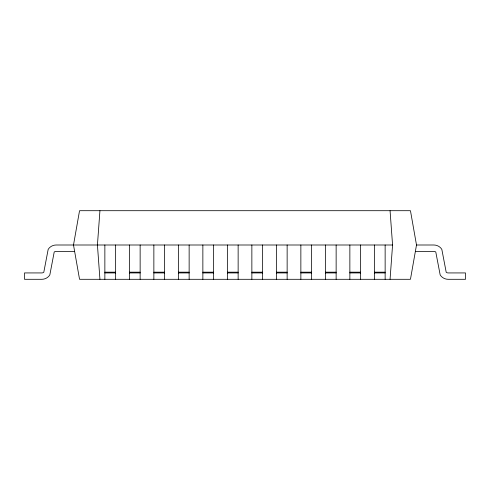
<?xml version="1.0" encoding="UTF-8"?>
<svg xmlns="http://www.w3.org/2000/svg" width="490" height="490" viewBox="0 0 490 490"><rect width="100%" height="100%" fill="white"/><g stroke="black" fill="none" stroke-linecap="round" stroke-linejoin="round"><path stroke-width="0.73" d="M99.936 210.7L97.43 245L99.936 279.3M390.065 279.3L392.57 245L390.065 210.7M416.5 245L410.455 279.3L79.545 279.3L73.5 245L79.545 210.7L410.455 210.7L416.5 245L433.815 245A9.555 9.555 0 0 1 440.92 248.161L441.839 249.428L446.2 272.238A3.185 3.185 0 0 0 448.185 272.93L465.5 272.93L465.5 279.3L448.185 279.3A9.555 9.555 0 0 1 441.08 276.139L440.161 274.872L435.8 252.062A3.185 3.185 0 0 0 433.815 251.37L415.379 251.37M392.57 245L56.185 245A9.555 9.555 0 0 0 49.08 248.161L48.161 249.428L43.8 272.238A3.185 3.185 0 0 1 41.815 272.93L24.5 272.93L24.5 279.3L41.815 279.3A9.555 9.555 0 0 0 48.92 276.139L49.839 274.872L54.2 252.062A3.185 3.185 0 0 1 56.185 251.37L74.621 251.37M104.86 272.177L115.64 272.177M129.36 272.177L140.14 272.177M153.86 272.177L164.64 272.177M178.36 272.177L189.14 272.177M202.86 272.177L213.64 272.177M227.36 272.177L238.14 272.177M251.86 272.177L262.64 272.177M276.36 272.177L287.14 272.177M300.86 272.177L311.64 272.177M325.36 272.177L336.14 272.177M349.86 272.177L360.64 272.177M374.36 272.177L385.14 272.177M104.86 272.93L115.64 272.93M129.36 272.93L140.14 272.93M153.86 272.93L164.64 272.93M178.36 272.93L189.14 272.93M202.86 272.93L213.64 272.93M227.36 272.93L238.14 272.93M251.86 272.93L262.64 272.93M276.36 272.93L287.14 272.93M300.86 272.93L311.64 272.93M325.36 272.93L336.14 272.93M349.86 272.93L360.64 272.93M374.36 272.93L385.14 272.93M385.14 245L385.14 279.3M374.36 245L374.36 279.3M360.64 245L360.64 279.3M349.86 245L349.86 279.3M336.14 245L336.14 279.3M325.36 245L325.36 279.3M311.64 245L311.64 279.3M300.86 245L300.86 279.3M287.14 245L287.14 279.3M276.36 245L276.36 279.3M262.64 245L262.64 279.3M251.86 245L251.86 279.3M238.14 245L238.14 279.3M227.36 245L227.36 279.3M213.64 245L213.64 279.3M202.86 245L202.86 279.3M189.14 245L189.14 279.3M178.36 245L178.36 279.3M164.64 245L164.64 279.3M153.86 245L153.86 279.3M140.14 245L140.14 279.3M129.36 245L129.36 279.3M115.64 245L115.64 279.3M104.86 245L104.86 279.3"/></g></svg>
